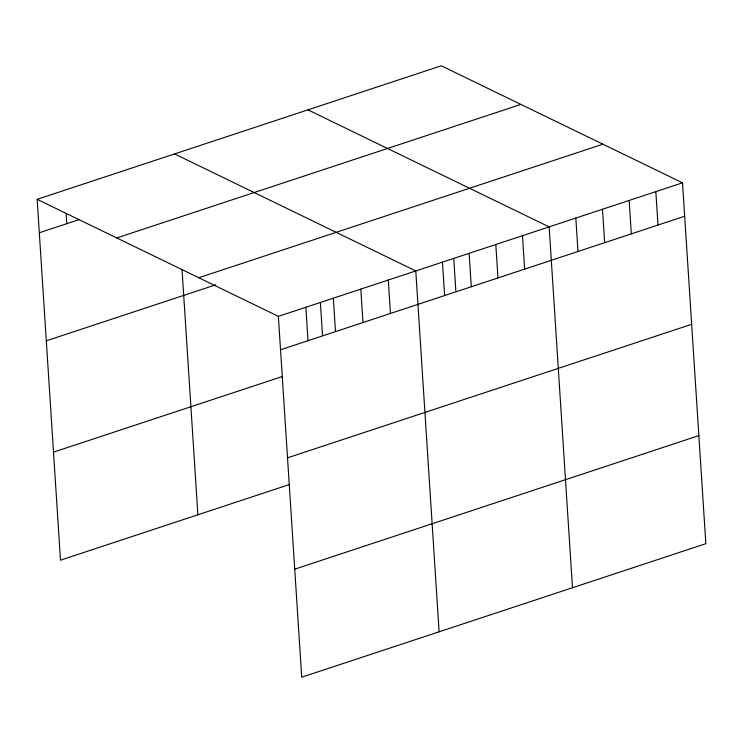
<?xml version="1.0" encoding="UTF-8"?>
<svg xmlns="http://www.w3.org/2000/svg" width="743" height="743" viewBox="0 0 743 743"><rect width="100%" height="100%" fill="white"/><g stroke="black" fill="none" stroke-linecap="round" stroke-linejoin="round"><path stroke-width="1.11" d="M37.15 199.328L441.286 65.793L682.511 182.815L705.85 543.672L301.714 677.207L278.374 316.351L37.15 199.328L60.489 560.185L289.649 484.464M39.314 232.754L78.888 219.677M116.753 237.946L520.889 104.41M198.771 277.733L602.907 144.198M46.298 340.805L215.711 284.829M278.374 316.351L682.511 182.815M280.538 349.777L684.674 216.241M53.496 452.134L282.665 376.413M287.522 457.827L691.668 324.301M294.72 569.157L698.866 435.621M307.927 109.862L549.151 226.884L572.481 587.741M174.559 153.922L415.783 270.944L439.122 631.81M655.837 191.629L658.001 225.055M629.172 200.443L631.327 233.869M602.499 209.257L604.653 242.682M575.825 218.071L577.98 251.496M522.478 235.698L524.632 269.124M495.804 244.512L497.968 277.938M469.13 253.326L471.294 286.752M453.75 258.48L455.84 290.764M442.456 262.14L444.62 295.565M388.301 280.027L390.465 313.453M360.819 289.111L362.983 322.536M333.338 298.194L335.502 331.619M320.382 302.55L322.471 334.833M305.856 307.268L308.02 340.693M182.035 269.514L197.889 514.778M66.118 213.297L66.796 223.671"/></g></svg>
